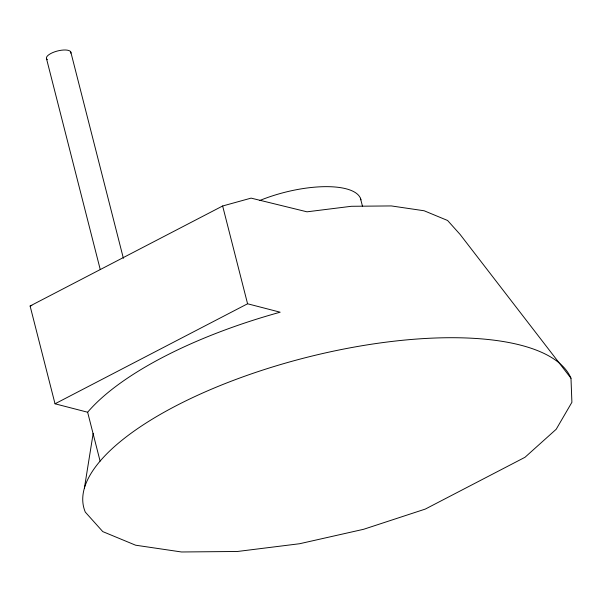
<?xml version="1.0" encoding="UTF-8"?>
<svg xmlns="http://www.w3.org/2000/svg" width="602" height="602" viewBox="0 0 602 602"><rect width="100%" height="100%" fill="white"/><g stroke="black" fill="none" stroke-linecap="round" stroke-linejoin="round"><path stroke-width="0.9" d="M84.4 488.087L93.175 433.38M55.023 403.791L247.572 303.777L280.178 312.205A252.215 90.383 -14.3 0 0 87.636 412.227L55.023 403.791L30.1 306.004L222.642 205.989L251.102 198.126L307.005 211.821L351.372 206.29L391.323 205.929L424.139 210.768L447.587 220.482L460.063 234.396L570.982 378.244L571.9 402.294L556.203 429.256L524.967 457.309L425.298 509.081L363.661 529.278L299.6 543.734L237.481 551.477L181.548 551.981L135.608 545.201L102.784 531.611L85.318 512.129A252.215 90.383 -14.3 0 1 292.64 361.102A252.215 90.383 -14.3 0 1 570.982 378.244M30.1 306.004L31.876 305.515M360.432 198.239L362.509 206.388M222.642 205.989L247.572 303.777M70.795 52.013L123.38 258.303M46.512 58.703L100.248 269.545M87.636 412.227L100.098 461.117M259.808 200.489A72.059 25.826 -14.3 0 1 360.952 199.841M47.385 59.681A12.612 4.523 -14.3 0 1 56.874 51.155A12.612 4.523 -14.3 0 1 70.84 53.217"/></g></svg>
